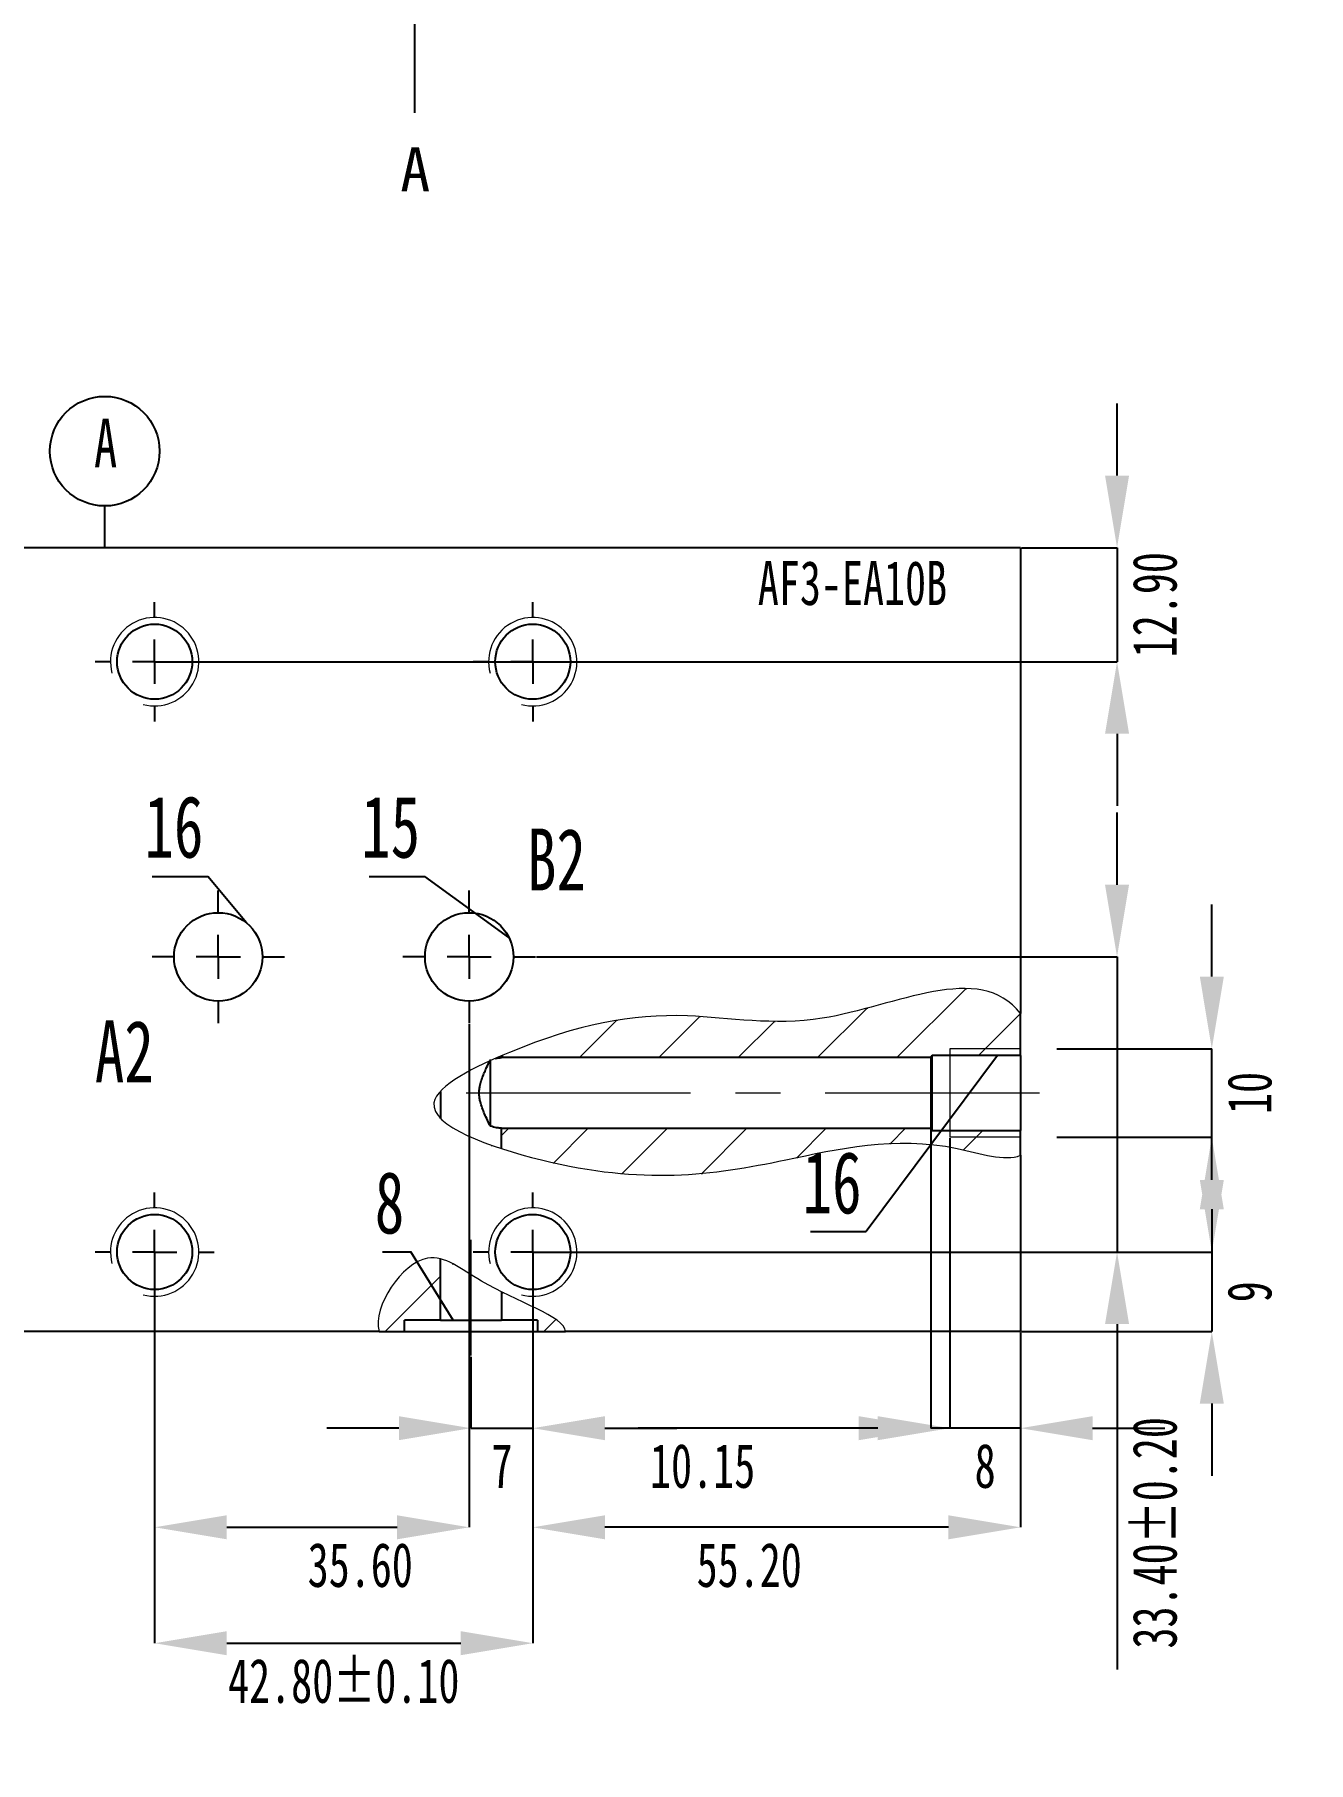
# Model space of a CAD drawing. Header units: millimetres. Extents: x 786 to 1206, y 249 to 546.
# Drawn here: x 823.2 to 895.3, y 330.6 to 428.3 of the extents above; entities that cross this region are included whole.
import ezdxf

# ---------------------------------------------------------------- set-up
doc = ezdxf.new("R2010")
doc.units = ezdxf.units.MM
doc.linetypes.add('CENTERX2', pattern=[20.32, 12.7, -2.54, 2.54, -2.54])
doc.layers.add('10', color=7, linetype='Continuous')
doc.styles.add('SLDTEXTSTYLE0', font='TXT', dxfattribs={"width": 0.7})
doc.dimstyles.new('ISO-25', dxfattribs={"dimtxt": 2.5, "dimasz": 2.5, "dimexe": 1.25, "dimexo": 0.625, "dimtad": 1, "dimtxsty": 'Standard', "dimcen": 2.5, "dimadec": 0, "dimazin": 0, "dimtfac": 1, "dimtmove": 0, "dimatfit": 3, "dimfxl": 1, "dimarcsym": 0})
doc.dimstyles.new('SLDDIMSTYLE1', dxfattribs={"dimtxt": 0.18, "dimasz": 4.08, "dimexe": 0, "dimexo": 0.0625, "dimgap": 0, "dimtad": 0, "dimtih": 1, "dimtoh": 1, "dimdec": 0, "dimrnd": 1e-09, "dimzin": 0, "dimdsep": 46, "dimtxsty": 'Standard', "dimblk1": 'NONE', "dimblk2": 'NONE', "dimsah": 1, "dimcen": 0.09, "dimadec": 0, "dimazin": 0, "dimtfac": 4.08, "dimtdec": 0, "dimtofl": 0, "dimtmove": 0, "dimatfit": 3, "dimldrblk": 'NONE', "dimfxl": 1, "dimfrac": 2, "dimtolj": 1, "dimtzin": 0, "dimarcsym": 0})
doc.dimstyles.new('SLDDIMSTYLE10', dxfattribs={"dimtxt": 3.5, "dimasz": 4.08, "dimexe": 0, "dimexo": 0.0625, "dimgap": 0.875, "dimtad": 2, "dimlfac": 2, "dimrnd": 1e-09, "dimzin": 4, "dimdsep": 46, "dimtxsty": 'SLDTEXTSTYLE0', "dimsah": 1, "dimcen": 0.09, "dimadec": 0, "dimazin": 1, "dimtfac": 1, "dimtofl": 0, "dimtmove": 0, "dimatfit": 3, "dimfxl": 1, "dimfrac": 2, "dimtolj": 1, "dimtzin": 12, "dimarcsym": 0})
doc.dimstyles.new('SLDDIMSTYLE2', dxfattribs={"dimtxt": 3.5, "dimasz": 4.08, "dimexe": 0, "dimexo": 0.0625, "dimgap": 0.875, "dimtad": 2, "dimlfac": 2, "dimrnd": 1e-09, "dimzin": 12, "dimdsep": 46, "dimtxsty": 'SLDTEXTSTYLE0', "dimsah": 1, "dimcen": 0.09, "dimadec": 0, "dimazin": 3, "dimtfac": 1, "dimtmove": 0, "dimatfit": 0, "dimfxl": 1, "dimfrac": 2, "dimtolj": 1, "dimtzin": 12, "dimarcsym": 0})
doc.dimstyles.new('SLDDIMSTYLE3', dxfattribs={"dimtxt": 3.5, "dimasz": 4.08, "dimexe": 0, "dimexo": 0.0625, "dimgap": 0.875, "dimtad": 2, "dimlfac": 2, "dimrnd": 1e-09, "dimzin": 4, "dimdsep": 46, "dimtxsty": 'SLDTEXTSTYLE0', "dimsah": 1, "dimcen": 0.09, "dimadec": 0, "dimazin": 1, "dimtol": 1, "dimtp": 0.1, "dimtm": 0.1, "dimtfac": 1, "dimtmove": 0, "dimatfit": 0, "dimfxl": 1, "dimfrac": 2, "dimtolj": 1, "dimtzin": 0, "dimarcsym": 0})
doc.dimstyles.new('SLDDIMSTYLE4', dxfattribs={"dimtxt": 3.5, "dimasz": 4.08, "dimexe": 0, "dimexo": 0.0625, "dimgap": 0.875, "dimtad": 2, "dimlfac": 2, "dimrnd": 1e-09, "dimzin": 4, "dimdsep": 46, "dimtxsty": 'SLDTEXTSTYLE0', "dimsah": 1, "dimcen": 0.09, "dimadec": 0, "dimazin": 1, "dimtol": 1, "dimtp": 0.2, "dimtm": 0.2, "dimtfac": 1, "dimtmove": 0, "dimatfit": 0, "dimfxl": 1, "dimfrac": 2, "dimtolj": 1, "dimtzin": 0, "dimarcsym": 0})
doc.dimstyles.new('SLDDIMSTYLE9', dxfattribs={"dimtxt": 3.5, "dimasz": 4.08, "dimexe": 0, "dimexo": 0.0625, "dimgap": 0.875, "dimtad": 2, "dimlfac": 2, "dimrnd": 1e-09, "dimzin": 4, "dimdsep": 46, "dimtxsty": 'SLDTEXTSTYLE0', "dimsah": 1, "dimcen": 0.09, "dimadec": 0, "dimazin": 1, "dimtfac": 1, "dimtmove": 0, "dimatfit": 0, "dimfxl": 1, "dimfrac": 2, "dimtolj": 1, "dimtzin": 12, "dimarcsym": 0})
pattern_1 = [(45, (725.6986, 255.5846), (-2.245064, 2.245064), [])]

# ---------------------------------------------------------------- blocks, each defined once
blk = doc.blocks.new('*D150')
at = {"layer": '10', "color": 0, "lineweight": -2, "transparency": 16777216}
for p, q in [((829.994, 359.394), (829.994, 337.324)), ((851.394, 359.394), (851.394, 337.324)), ((834.074, 337.324), (847.314, 337.324))]:
    blk.add_line(p, q, dxfattribs=at)
at = {"layer": '10', "color": 0, "transparency": 16777216}
for points in [[(834.074, 338.004), (834.074, 336.644), (829.994, 337.324)], [(847.314, 338.004), (847.314, 336.644), (851.394, 337.324)]]:
    blk.add_solid(points, dxfattribs=at)
at = {"layer": 'Defpoints', "color": 0, "transparency": 16777216}
for p in [(829.994, 359.457), (851.394, 359.457), (851.394, 337.324)]:
    blk.add_point(p, dxfattribs=at)
at = {"layer": '10', "color": 0, "transparency": 16777216, "insert": (840.694, 336.449), "char_height": 3.5, "attachment_point": 2, "style": 'SLDTEXTSTYLE0'}
blk.add_mtext('\\A1;{\\H0.71429x;42.80±0.10}', dxfattribs=at)
blk = doc.blocks.new('*D151')
at = {"layer": '10', "color": 0, "lineweight": -2, "transparency": 16777216}
for p, q in [((847.794, 372.344), (847.794, 343.882)), ((829.994, 356.019), (829.994, 343.882)), ((834.074, 343.882), (843.714, 343.882))]:
    blk.add_line(p, q, dxfattribs=at)
at = {"layer": '10', "color": 0, "transparency": 16777216}
for points in [[(834.074, 344.562), (834.074, 343.202), (829.994, 343.882)], [(843.714, 344.562), (843.714, 343.202), (847.794, 343.882)]]:
    blk.add_solid(points, dxfattribs=at)
at = {"layer": 'Defpoints', "color": 0, "transparency": 16777216}
for p in [(847.794, 372.407), (829.994, 356.082), (847.794, 343.882)]:
    blk.add_point(p, dxfattribs=at)
at = {"layer": '10', "color": 0, "transparency": 16777216, "insert": (841.629, 343.007), "char_height": 3.5, "attachment_point": 2, "style": 'SLDTEXTSTYLE0'}
blk.add_mtext('\\A1;{\\H0.71429x;35.60}', dxfattribs=at)
blk = doc.blocks.new('*D152')
at = {"layer": '10', "color": 0, "lineweight": -2, "transparency": 16777216}
for p, q in [((851.394, 359.394), (851.394, 343.882)), ((878.994, 354.894), (878.994, 343.882)), ((874.914, 343.882), (855.474, 343.882))]:
    blk.add_line(p, q, dxfattribs=at)
at = {"layer": '10', "color": 0, "transparency": 16777216}
for points in [[(855.474, 344.562), (855.474, 343.202), (851.394, 343.882)], [(874.914, 344.562), (874.914, 343.202), (878.994, 343.882)]]:
    blk.add_solid(points, dxfattribs=at)
at = {"layer": 'Defpoints', "color": 0, "transparency": 16777216}
for p in [(851.394, 359.457), (878.994, 354.957), (851.394, 343.882)]:
    blk.add_point(p, dxfattribs=at)
at = {"layer": '10', "color": 0, "transparency": 16777216, "insert": (863.642, 343.007), "char_height": 3.5, "attachment_point": 2, "style": 'SLDTEXTSTYLE0'}
blk.add_mtext('\\A1;{\\H0.71429x;55.20}', dxfattribs=at)
blk = doc.blocks.new('*D153')
at = {"layer": '10', "color": 0, "lineweight": -2, "transparency": 16777216}
for p, q in [((884.457, 380.237), (884.457, 384.317)), ((851.606, 376.157), (884.457, 376.157)), ((884.457, 376.157), (884.457, 359.457)), ((851.456, 359.457), (884.457, 359.457)), ((884.457, 355.377), (884.457, 335.838))]:
    blk.add_line(p, q, dxfattribs=at)
at = {"layer": '10', "color": 0, "transparency": 16777216}
for points in [[(883.777, 380.237), (885.137, 380.237), (884.457, 376.157)], [(883.777, 355.377), (885.137, 355.377), (884.457, 359.457)]]:
    blk.add_solid(points, dxfattribs=at)
at = {"layer": 'Defpoints', "color": 0, "transparency": 16777216}
for p in [(851.544, 376.157), (851.394, 359.457), (884.457, 359.457)]:
    blk.add_point(p, dxfattribs=at)
at = {"layer": '10', "color": 0, "transparency": 16777216, "insert": (885.332, 343.568), "char_height": 3.5, "attachment_point": 2, "rotation": 90, "style": 'SLDTEXTSTYLE0'}
blk.add_mtext('\\A1;{\\H0.71429x;33.40±0.20}', dxfattribs=at)
blk = doc.blocks.new('*D154')
at = {"layer": '10', "color": 0, "lineweight": -2, "transparency": 16777216}
for p, q in [((889.821, 363.537), (889.821, 367.617)), ((854.831, 359.457), (889.821, 359.457)), ((889.821, 359.457), (889.821, 354.957)), ((879.056, 354.957), (889.821, 354.957)), ((889.821, 350.877), (889.821, 346.797))]:
    blk.add_line(p, q, dxfattribs=at)
at = {"layer": '10', "color": 0, "transparency": 16777216}
for points in [[(889.141, 363.537), (890.501, 363.537), (889.821, 359.457)], [(889.141, 350.877), (890.501, 350.877), (889.821, 354.957)]]:
    blk.add_solid(points, dxfattribs=at)
at = {"layer": 'Defpoints', "color": 0, "transparency": 16777216}
for p in [(854.769, 359.457), (878.994, 354.957), (889.821, 354.957)]:
    blk.add_point(p, dxfattribs=at)
at = {"layer": '10', "color": 0, "transparency": 16777216, "insert": (890.696, 357.207), "char_height": 3.5, "attachment_point": 2, "rotation": 90, "style": 'SLDTEXTSTYLE0'}
blk.add_mtext('\\A1;{\\H0.71429x;9}', dxfattribs=at)
blk = doc.blocks.new('*D156')
at = {"layer": '10', "color": 0, "lineweight": -2, "transparency": 16777216}
for p, q in [((884.457, 403.387), (884.457, 407.467)), ((879.056, 399.307), (884.457, 399.307)), ((884.457, 399.307), (884.457, 392.857)), ((830.056, 392.857), (884.457, 392.857)), ((884.457, 388.777), (884.457, 384.697))]:
    blk.add_line(p, q, dxfattribs=at)
at = {"layer": '10', "color": 0, "transparency": 16777216}
for points in [[(883.777, 403.387), (885.137, 403.387), (884.457, 399.307)], [(883.777, 388.777), (885.137, 388.777), (884.457, 392.857)]]:
    blk.add_solid(points, dxfattribs=at)
at = {"layer": 'Defpoints', "color": 0, "transparency": 16777216}
for p in [(878.994, 399.307), (829.994, 392.857), (884.457, 392.857)]:
    blk.add_point(p, dxfattribs=at)
at = {"layer": '10', "color": 0, "transparency": 16777216, "insert": (885.332, 396.082), "char_height": 3.5, "attachment_point": 2, "rotation": 90, "style": 'SLDTEXTSTYLE0'}
blk.add_mtext('\\A1;{\\H0.71429x;12.90}', dxfattribs=at)
blk = doc.blocks.new('*D157')
at = {"layer": '10', "color": 0, "lineweight": -2, "transparency": 16777216}
for p, q in [((889.821, 375.037), (889.821, 379.117)), ((881.056, 370.957), (889.821, 370.957)), ((889.821, 365.957), (889.821, 370.957)), ((881.056, 365.957), (889.821, 365.957)), ((889.821, 361.877), (889.821, 357.797))]:
    blk.add_line(p, q, dxfattribs=at)
at = {"layer": '10', "color": 0, "transparency": 16777216}
for points in [[(889.141, 375.037), (890.501, 375.037), (889.821, 370.957)], [(889.141, 361.877), (890.501, 361.877), (889.821, 365.957)]]:
    blk.add_solid(points, dxfattribs=at)
at = {"layer": 'Defpoints', "color": 0, "transparency": 16777216}
for p in [(880.994, 370.957), (889.821, 370.957), (880.994, 365.957)]:
    blk.add_point(p, dxfattribs=at)
at = {"layer": '10', "color": 0, "transparency": 16777216, "insert": (890.696, 368.457), "char_height": 3.5, "attachment_point": 2, "rotation": 90, "style": 'SLDTEXTSTYLE0'}
blk.add_mtext('\\A1;{\\H0.71429x;10}', dxfattribs=at)
blk = doc.blocks.new('*D158')
at = {"layer": '10', "color": 0, "lineweight": -2, "transparency": 16777216}
for p, q in [((874.994, 365.894), (874.994, 349.489)), ((878.994, 354.894), (878.994, 349.489)), ((870.914, 349.489), (866.834, 349.489)), ((878.994, 349.489), (874.994, 349.489)), ((883.074, 349.489), (887.154, 349.489))]:
    blk.add_line(p, q, dxfattribs=at)
at = {"layer": '10', "color": 0, "transparency": 16777216}
for points in [[(870.914, 350.169), (870.914, 348.809), (874.994, 349.489)], [(883.074, 350.169), (883.074, 348.809), (878.994, 349.489)]]:
    blk.add_solid(points, dxfattribs=at)
at = {"layer": 'Defpoints', "color": 0, "transparency": 16777216}
for p in [(874.994, 365.957), (878.994, 354.957), (874.994, 349.489)]:
    blk.add_point(p, dxfattribs=at)
at = {"layer": '10', "color": 0, "transparency": 16777216, "insert": (876.994, 348.614), "char_height": 3.5, "attachment_point": 2, "style": 'SLDTEXTSTYLE0'}
blk.add_mtext('\\A1;{\\H0.71429x;8}', dxfattribs=at)
blk = doc.blocks.new('*D159')
at = {"layer": '10', "color": 0, "lineweight": -2, "transparency": 16777216}
for p, q in [((873.919, 366.394), (873.919, 349.489)), ((878.994, 354.894), (878.994, 349.489)), ((869.839, 349.489), (857.358, 349.489)), ((878.994, 349.489), (873.919, 349.489)), ((883.074, 349.489), (887.154, 349.489))]:
    blk.add_line(p, q, dxfattribs=at)
at = {"layer": '10', "color": 0, "transparency": 16777216}
for points in [[(869.839, 350.169), (869.839, 348.809), (873.919, 349.489)], [(883.074, 350.169), (883.074, 348.809), (878.994, 349.489)]]:
    blk.add_solid(points, dxfattribs=at)
at = {"layer": 'Defpoints', "color": 0, "transparency": 16777216}
for p in [(873.919, 366.457), (878.994, 354.957), (878.994, 349.489)]:
    blk.add_point(p, dxfattribs=at)
at = {"layer": '10', "color": 0, "transparency": 16777216, "insert": (861.004, 348.614), "char_height": 3.5, "attachment_point": 2, "style": 'SLDTEXTSTYLE0'}
blk.add_mtext('\\A1;{\\H0.71429x;10.15}', dxfattribs=at)
blk = doc.blocks.new('*D160')
at = {"layer": '10', "color": 0, "lineweight": -2, "transparency": 16777216}
for p, q in [((851.394, 359.394), (851.394, 349.489)), ((847.894, 353.534), (847.894, 349.489)), ((843.814, 349.489), (839.734, 349.489)), ((847.894, 349.489), (851.394, 349.489)), ((855.474, 349.489), (859.554, 349.489))]:
    blk.add_line(p, q, dxfattribs=at)
at = {"layer": '10', "color": 0, "transparency": 16777216}
for points in [[(843.814, 350.169), (843.814, 348.809), (847.894, 349.489)], [(855.474, 350.169), (855.474, 348.809), (851.394, 349.489)]]:
    blk.add_solid(points, dxfattribs=at)
at = {"layer": 'Defpoints', "color": 0, "transparency": 16777216}
for p in [(851.394, 359.457), (847.894, 353.597), (851.394, 349.489)]:
    blk.add_point(p, dxfattribs=at)
at = {"layer": '10', "color": 0, "transparency": 16777216, "insert": (849.644, 348.614), "char_height": 3.5, "attachment_point": 2, "style": 'SLDTEXTSTYLE0'}
blk.add_mtext('\\A1;{\\H0.71429x;7}', dxfattribs=at)
blk = doc.blocks.new('SW_NOTE_11')
at = {"layer": '10', "color": 0}
blk.add_line((-3.155, 0), (0, 0), dxfattribs=at)
at = {"layer": '10', "color": 0, "insert": (-3.605, 4.56), "char_height": 3.5, "attachment_point": 1, "style": 'SLDTEXTSTYLE0'}
blk.add_mtext('15', dxfattribs=at)
blk = doc.blocks.new('_NONE')
blk = doc.blocks.new('SW_NOTE_12')
at = {"layer": '10', "color": 0}
blk.add_line((-3.15, 0), (0, 0), dxfattribs=at)
at = {"layer": '10', "color": 0, "insert": (-3.584, 4.56), "char_height": 3.5, "attachment_point": 1, "style": 'SLDTEXTSTYLE0'}
blk.add_mtext('16', dxfattribs=at)
blk = doc.blocks.new('SW_NOTE_13')
at = {"layer": '10', "color": 0}
blk.add_line((-3.15, 0), (0, 0), dxfattribs=at)
at = {"layer": '10', "color": 0, "insert": (-3.596, 4.515), "char_height": 3.5, "attachment_point": 1, "style": 'SLDTEXTSTYLE0'}
blk.add_mtext('16', dxfattribs=at)
blk = doc.blocks.new('SW_NOTE_14')
at = {"layer": '10', "color": 0}
blk.add_line((-1.614, 0), (0, 0), dxfattribs=at)
at = {"layer": '10', "color": 0, "insert": (-2.04, 4.543), "char_height": 3.5, "attachment_point": 1, "style": 'SLDTEXTSTYLE0'}
blk.add_mtext('8', dxfattribs=at)
blk = doc.blocks.new('SW_CENTERMARKSYMBOL_15')
at = {"layer": '10', "color": 0}
for p, q in [((0, 2.5), (0, 3.75)), ((0, 0), (0, 1.25)), ((-2.5, 0), (-3.75, 0)), ((0, 0), (-1.25, 0)), ((0, 0), (0, -1.25)), ((0, 0), (1.25, 0)), ((2.5, 0), (3.75, 0)), ((0, -2.5), (0, -3.75))]:
    blk.add_line(p, q, dxfattribs=at)
blk = doc.blocks.new('SW_CENTERMARKSYMBOL_16')
at = {"layer": '10', "color": 0}
for p, q in [((0, 2.5), (0, 3.375)), ((0, 0), (0, 1.25)), ((-2.5, 0), (-3.375, 0)), ((0, 0), (-1.25, 0)), ((0, 0), (0, -1.25)), ((0, 0), (1.25, 0)), ((2.5, 0), (3.375, 0)), ((0, -2.5), (0, -3.375))]:
    blk.add_line(p, q, dxfattribs=at)
blk = doc.blocks.new('SW_CENTERMARKSYMBOL_17')
at = {"layer": '10', "color": 0}
for p, q in [((0, 2.5), (0, 3.375)), ((0, 0), (0, 1.25)), ((-2.5, 0), (-3.375, 0)), ((0, 0), (-1.25, 0)), ((0, 0), (0, -1.25)), ((0, 0), (1.25, 0)), ((2.5, 0), (3.375, 0)), ((0, -2.5), (0, -3.375))]:
    blk.add_line(p, q, dxfattribs=at)
blk = doc.blocks.new('SW_CENTERMARKSYMBOL_18')
at = {"layer": '10', "color": 0}
for p, q in [((0, 2.5), (0, 3.375)), ((0, 0), (0, 1.25)), ((-2.5, 0), (-3.375, 0)), ((0, 0), (-1.25, 0)), ((0, 0), (0, -1.25)), ((0, 0), (1.25, 0)), ((2.5, 0), (3.375, 0)), ((0, -2.5), (0, -3.375))]:
    blk.add_line(p, q, dxfattribs=at)
blk = doc.blocks.new('SW_CENTERMARKSYMBOL_19')
at = {"layer": '10', "color": 0}
for p, q in [((0, 2.5), (0, 3.375)), ((0, 0), (0, 1.25)), ((-2.5, 0), (-3.375, 0)), ((0, 0), (-1.25, 0)), ((0, 0), (0, -1.25)), ((0, 0), (1.25, 0)), ((2.5, 0), (3.375, 0)), ((0, -2.5), (0, -3.375))]:
    blk.add_line(p, q, dxfattribs=at)
blk = doc.blocks.new('SW_CENTERMARKSYMBOL_20')
at = {"layer": '10', "color": 0}
for p, q in [((0, 2.5), (0, 3.75)), ((0, 0), (0, 1.25)), ((-2.5, 0), (-3.75, 0)), ((0, 0), (-1.25, 0)), ((0, 0), (0, -1.25)), ((0, 0), (1.25, 0)), ((2.5, 0), (3.75, 0)), ((0, -2.5), (0, -3.75))]:
    blk.add_line(p, q, dxfattribs=at)
blk = doc.blocks.new('SW_DATUMTAG_0')
at = {"layer": '10', "color": 0}
blk.add_line((0.77, -4.77), (0.77, -1.77), dxfattribs=at)
blk.add_circle((0.77, 2.17), 3.94, dxfattribs=at)
at = {"layer": '10', "color": 0, "insert": (0, 4.51), "char_height": 3.5, "attachment_point": 1, "style": 'SLDTEXTSTYLE0'}
blk.add_mtext('A', dxfattribs=at)

msp = doc.modelspace()

# ---------------------------------------------------------------- hatches: boundary and pattern name
at = {"linetype": 'Continuous', "lineweight": 18}
h = msp.add_hatch(dxfattribs=at)
h.set_pattern_fill('ANSI31', style=0)
h.set_pattern_definition(pattern_1)
edge = h.paths.add_edge_path(flags=0)
edge.add_spline(control_points=[(878.9936, 364.9304), (878.0966, 364.5591), (873.0302, 366.3453), (864.1516, 364.1858), (857.2121, 363.1764), (850.363, 365.0668), (849.6257, 365.3062)], knot_values=[0.1050068, 0.1050068, 0.1050068, 0.1050068, 0.1523283, 0.2796347, 0.4608561, 0.4839255, 0.4839255, 0.4839255, 0.4839255], weights=[1, 1, 1, 1, 1, 1, 1], degree=3, periodic=0)
edge.add_spline(control_points=[(849.6257, 365.3062), (849.6825, 365.2877), (849.7314, 365.2721), (849.7709, 365.2595), (849.8444, 365.2361), (849.8863, 365.2231), (849.8927, 365.2211), (849.8993, 365.219), (849.8687, 365.2285), (849.8042, 365.2489), (849.7366, 365.2704), (849.6296, 365.3045), (849.4947, 365.3491), (849.3506, 365.3968), (849.1701, 365.458), (848.9726, 365.5289), (848.7603, 365.605), (848.5215, 365.6948), (848.2815, 365.7924), (848.0261, 365.8963), (847.761, 366.0125), (847.5129, 366.1338), (847.2574, 366.2586), (847.012, 366.3928), (846.7987, 366.5283), (846.6035, 366.6524), (846.4301, 366.7809), (846.2908, 366.9054), (846.1568, 367.0253), (846.0507, 367.1466), (845.9819, 367.2451), (845.9421, 367.3021), (845.9139, 367.3524), (845.9013, 367.3762), (845.8919, 367.3938), (845.8912, 367.3953), (845.8993, 367.3798), (845.9092, 367.3611), (845.9319, 367.3196), (845.9643, 367.271), (846.0106, 367.2015), (846.0777, 367.1162), (846.1616, 367.0294)], knot_values=[0, 0, 0, 0, 0.0006915, 0.0006915, 0.0006915, 0.0019904, 0.0019904, 0.0019904, 0.0033202, 0.0033202, 0.0033202, 0.0047145, 0.0047145, 0.0047145, 0.006204, 0.006204, 0.006204, 0.0078066, 0.0078066, 0.0078066, 0.0095132, 0.0095132, 0.0095132, 0.0112693, 0.0112693, 0.0112693, 0.0128722, 0.0128722, 0.0128722, 0.0144139, 0.0144139, 0.0144139, 0.0153008, 0.0153008, 0.0153008, 0.0159574, 0.0159574, 0.0159574, 0.0167542, 0.0167542, 0.0167542, 0.017893, 0.017893, 0.017893, 0.017893], weights=[1, 1, 1, 1, 1, 1, 1, 1, 1, 1, 1, 1, 1, 1, 1, 1, 1, 1, 1, 1, 1, 1, 1, 1, 1, 1, 1, 1, 1, 1, 1, 1, 1, 1, 1, 1, 1, 1, 1, 1, 1, 1, 1], degree=3, periodic=0)
edge.add_spline(control_points=[(846.1616, 367.0294), (845.8889, 367.3115), (845.6568, 367.8121), (845.9636, 368.3313), (846.1616, 368.5469)], knot_values=[0.5306463, 0.5306463, 0.5306463, 0.5306463, 0.5510186, 0.5654782, 0.5654782, 0.5654782, 0.5654782], weights=[1, 1, 1, 1, 1], degree=3, periodic=0)
edge.add_spline(control_points=[(846.1616, 368.5469), (846.0772, 368.455), (846.0094, 368.3657), (845.9629, 368.294), (845.93, 368.2433), (845.9073, 368.2008), (845.8982, 368.1832), (845.8911, 368.1695), (845.8924, 368.1724), (845.9021, 368.1907), (845.9135, 368.2123), (845.9363, 368.2535), (845.9677, 368.3014), (846.043, 368.4162), (846.1712, 368.569), (846.3351, 368.7197), (846.4961, 368.8677), (846.6968, 369.0225), (846.9198, 369.1732), (847.1305, 369.3155), (847.3663, 369.4581), (847.6088, 369.5936), (847.8332, 369.719), (848.0684, 369.8413), (848.2967, 369.9543), (848.5065, 370.0582), (848.7151, 370.1566), (848.9061, 370.2441), (849.0832, 370.3252), (849.2491, 370.3988), (849.3899, 370.4601), (849.5236, 370.5184), (849.6377, 370.5671), (849.7216, 370.6026), (849.8044, 370.6377), (849.8597, 370.6608), (849.882, 370.6702), (849.9047, 370.6797), (849.8935, 370.675), (849.8498, 370.6567), (849.806, 370.6383), (849.7287, 370.6058), (849.6257, 370.5618)], knot_values=[0, 0, 0, 0, 0.0011527, 0.0011527, 0.0011527, 0.0019672, 0.0019672, 0.0019672, 0.0026061, 0.0026061, 0.0026061, 0.0033604, 0.0033604, 0.0033604, 0.0051904, 0.0051904, 0.0051904, 0.0069831, 0.0069831, 0.0069831, 0.0086742, 0.0086742, 0.0086742, 0.0102367, 0.0102367, 0.0102367, 0.0116721, 0.0116721, 0.0116721, 0.0130028, 0.0130028, 0.0130028, 0.014267, 0.014267, 0.014267, 0.015515, 0.015515, 0.015515, 0.016788, 0.016788, 0.016788, 0.0180589, 0.0180589, 0.0180589, 0.0180589], weights=[1, 1, 1, 1, 1, 1, 1, 1, 1, 1, 1, 1, 1, 1, 1, 1, 1, 1, 1, 1, 1, 1, 1, 1, 1, 1, 1, 1, 1, 1, 1, 1, 1, 1, 1, 1, 1, 1, 1, 1, 1, 1, 1], degree=3, periodic=0)
edge.add_spline(control_points=[(849.6257, 370.5618), (849.7735, 370.625), (853.8518, 372.3341), (859.1816, 373.3691), (868.6142, 371.5445), (876.7001, 375.9615), (878.9936, 372.9447)], knot_values=[0.6131285, 0.6131285, 0.6131285, 0.6131285, 0.6181909, 0.753047, 0.8529872, 1, 1, 1, 1], weights=[1, 1, 1, 1, 1, 1, 1], degree=3, periodic=0)
edge.add_spline(control_points=[(878.9936, 372.9447), (876.7001, 375.9615), (868.6142, 371.5445), (859.1816, 373.3691), (852.4716, 372.0661), (843.0567, 367.4723), (855.808, 362.9721), (864.1516, 364.1858), (873.0302, 366.3453), (878.0966, 364.5591), (878.9936, 364.9304)], knot_values=[0, 0, 0, 0, 0.1470128, 0.246953, 0.3818091, 0.4489814, 0.5391439, 0.7203653, 0.8476717, 0.8949932, 0.8949932, 0.8949932, 0.8949932], weights=[1, 1, 1, 1, 1, 1, 1, 1, 1, 1, 1], degree=3, periodic=0)
edge = h.paths.add_edge_path(flags=0)
edge.add_spline(control_points=[(870.9936, 365.5649), (870.9936, 365.5649), (871.0256, 365.5675), (871.0881, 365.5721), (871.1715, 365.5782), (871.3121, 365.5882), (871.4982, 365.5978), (871.6824, 365.6073), (871.9161, 365.6165), (872.1807, 365.6198), (872.4443, 365.6231), (872.7456, 365.6203), (873.0598, 365.607), (873.3805, 365.5934), (873.7236, 365.5681), (874.0592, 365.5312), (874.4036, 365.4933), (874.75, 365.4419), (875.0689, 365.3835), (875.38, 365.3265), (875.6735, 365.2605), (875.9278, 365.2007), (876.1758, 365.1424), (876.3932, 365.0894), (876.5623, 365.0498), (876.7307, 365.0103), (876.8554, 364.9826), (876.9251, 364.9675), (876.995, 364.9524), (877.0115, 364.949), (876.9733, 364.9571), (876.9343, 364.9655), (876.8371, 364.9863), (876.6909, 365.0199), (876.5399, 365.0546), (876.3324, 365.1044), (876.0879, 365.1628), (875.8482, 365.2199), (875.5664, 365.2866), (875.2636, 365.3464), (874.9679, 365.4049), (874.6441, 365.4585), (874.3171, 365.5005), (873.9904, 365.5424), (873.6518, 365.5737), (873.3293, 365.5931), (873.0034, 365.6128), (872.6849, 365.6208), (872.4012, 365.6211), (872.1165, 365.6213), (871.8586, 365.614), (871.6491, 365.6049), (871.44, 365.5959), (871.2731, 365.5851), (871.1623, 365.5774), (871.0515, 365.5697), (870.9936, 365.5649), (870.9936, 365.5649)], knot_values=[0, 0, 0, 0, 0.0015057, 0.0015057, 0.0015057, 0.0035304, 0.0035304, 0.0035304, 0.0055345, 0.0055345, 0.0055345, 0.007532, 0.007532, 0.007532, 0.0095723, 0.0095723, 0.0095723, 0.0116665, 0.0116665, 0.0116665, 0.0137069, 0.0137069, 0.0137069, 0.0156961, 0.0156961, 0.0156961, 0.0176791, 0.0176791, 0.0176791, 0.0196659, 0.0196659, 0.0196659, 0.021694, 0.021694, 0.021694, 0.0237886, 0.0237886, 0.0237886, 0.0258387, 0.0258387, 0.0258387, 0.0278399, 0.0278399, 0.0278399, 0.0298401, 0.0298401, 0.0298401, 0.0318623, 0.0318623, 0.0318623, 0.0338913, 0.0338913, 0.0338913, 0.0359162, 0.0359162, 0.0359162, 0.0379414, 0.0379414, 0.0379414, 0.0379414], weights=[1, 1, 1, 1, 1, 1, 1, 1, 1, 1, 1, 1, 1, 1, 1, 1, 1, 1, 1, 1, 1, 1, 1, 1, 1, 1, 1, 1, 1, 1, 1, 1, 1, 1, 1, 1, 1, 1, 1, 1, 1, 1, 1, 1, 1, 1, 1, 1, 1, 1, 1, 1, 1, 1, 1, 1, 1, 1], degree=3, periodic=0)
edge = h.paths.add_edge_path(flags=0)
edge.add_spline(control_points=[(860.4936, 363.8684), (860.4936, 363.8684), (860.517, 363.8702), (860.563, 363.8737), (860.6345, 363.8793), (860.7634, 363.8894), (860.9387, 363.9054), (861.1153, 363.9216), (861.3438, 363.9443), (861.6047, 363.9743), (861.8695, 364.0048), (862.1751, 364.0439), (862.4949, 364.0899), (862.8185, 364.1364), (863.1657, 364.1913), (863.5071, 364.2497), (863.847, 364.3079), (864.1905, 364.3709), (864.5098, 364.4321), (864.8231, 364.4921), (865.1217, 364.5518), (865.3814, 364.6048), (865.6362, 364.6567), (865.8604, 364.7034), (866.0355, 364.74), (866.2091, 364.7763), (866.3391, 364.8036), (866.4142, 364.8193), (866.4896, 364.8351), (866.5116, 364.8397), (866.4782, 364.8327), (866.4443, 364.8256), (866.3519, 364.8062), (866.2096, 364.7764), (866.0643, 364.746), (865.8628, 364.7037), (865.6234, 364.6544), (865.3819, 364.6046), (865.0949, 364.5462), (864.787, 364.4858), (864.4818, 364.426), (864.1474, 364.3627), (863.811, 364.3028), (863.4797, 364.2438), (863.1374, 364.1867), (862.8115, 364.1369), (862.4886, 364.0875), (862.1732, 364.0439), (861.8913, 364.0087), (861.61, 363.9736), (861.3545, 363.9458), (861.1465, 363.9252), (860.9384, 363.9046), (860.7721, 363.8905), (860.6617, 363.8815), (860.5512, 363.8726), (860.4936, 363.8684), (860.4936, 363.8684)], knot_values=[0, 0, 0, 0, 0.00129, 0.00129, 0.00129, 0.0033164, 0.0033164, 0.0033164, 0.005357, 0.005357, 0.005357, 0.0074288, 0.0074288, 0.0074288, 0.0095255, 0.0095255, 0.0095255, 0.0116123, 0.0116123, 0.0116123, 0.0136597, 0.0136597, 0.0136597, 0.0156667, 0.0156667, 0.0156667, 0.0176559, 0.0176559, 0.0176559, 0.0196552, 0.0196552, 0.0196552, 0.0216911, 0.0216911, 0.0216911, 0.0237709, 0.0237709, 0.0237709, 0.025869, 0.025869, 0.025869, 0.0279483, 0.0279483, 0.0279483, 0.0299953, 0.0299953, 0.0299953, 0.0320236, 0.0320236, 0.0320236, 0.0340484, 0.0340484, 0.0340484, 0.0360741, 0.0360741, 0.0360741, 0.0380998, 0.0380998, 0.0380998, 0.0380998], weights=[1, 1, 1, 1, 1, 1, 1, 1, 1, 1, 1, 1, 1, 1, 1, 1, 1, 1, 1, 1, 1, 1, 1, 1, 1, 1, 1, 1, 1, 1, 1, 1, 1, 1, 1, 1, 1, 1, 1, 1, 1, 1, 1, 1, 1, 1, 1, 1, 1, 1, 1, 1, 1, 1, 1, 1, 1, 1], degree=3, periodic=0)
edge = h.paths.add_edge_path(flags=0)
edge.add_spline(control_points=[(860.4936, 372.7997), (860.4936, 372.7997), (860.5179, 372.7984), (860.5656, 372.7958), (860.6387, 372.7917), (860.7693, 372.7842), (860.9464, 372.7723), (861.1245, 372.7603), (861.3545, 372.7433), (861.617, 372.7222), (861.8798, 372.701), (862.1825, 372.6751), (862.4999, 372.6487), (862.815, 372.6225), (863.1534, 372.5952), (863.4876, 372.5723), (863.8206, 372.5495), (864.1586, 372.5307), (864.4739, 372.519), (864.7907, 372.5073), (865.0931, 372.5025), (865.356, 372.5033), (865.6193, 372.5041), (865.8502, 372.5104), (866.0295, 372.5176), (866.2085, 372.5248), (866.3412, 372.5329), (866.4166, 372.5377), (866.4921, 372.5425), (866.5123, 372.544), (866.4755, 372.5415), (866.4386, 372.539), (866.3436, 372.5325), (866.1984, 372.5252), (866.0539, 372.518), (865.8557, 372.51), (865.62, 372.5059), (865.3842, 372.5019), (865.1044, 372.5021), (864.8037, 372.5091), (864.5007, 372.5161), (864.168, 372.5304), (863.8339, 372.5502), (863.499, 372.57), (863.1533, 372.5957), (862.8252, 372.622), (862.4987, 372.6483), (862.1807, 372.6756), (861.897, 372.6992), (861.6139, 372.7228), (861.3574, 372.7431), (861.1486, 372.7582), (860.9397, 372.7733), (860.7729, 372.7838), (860.6622, 372.7903), (860.5514, 372.7968), (860.4936, 372.7997), (860.4936, 372.7997)], knot_values=[0, 0, 0, 0, 0.0013147, 0.0013147, 0.0013147, 0.0033447, 0.0033447, 0.0033447, 0.0053849, 0.0053849, 0.0053849, 0.0074267, 0.0074267, 0.0074267, 0.0094529, 0.0094529, 0.0094529, 0.0114722, 0.0114722, 0.0114722, 0.013501, 0.013501, 0.013501, 0.0155326, 0.0155326, 0.0155326, 0.0175595, 0.0175595, 0.0175595, 0.0195897, 0.0195897, 0.0195897, 0.0216206, 0.0216206, 0.0216206, 0.0236419, 0.0236419, 0.0236419, 0.0256642, 0.0256642, 0.0256642, 0.0277029, 0.0277029, 0.0277029, 0.0297454, 0.0297454, 0.0297454, 0.0317775, 0.0317775, 0.0317775, 0.0338049, 0.0338049, 0.0338049, 0.0358329, 0.0358329, 0.0358329, 0.0378609, 0.0378609, 0.0378609, 0.0378609], weights=[1, 1, 1, 1, 1, 1, 1, 1, 1, 1, 1, 1, 1, 1, 1, 1, 1, 1, 1, 1, 1, 1, 1, 1, 1, 1, 1, 1, 1, 1, 1, 1, 1, 1, 1, 1, 1, 1, 1, 1, 1, 1, 1, 1, 1, 1, 1, 1, 1, 1, 1, 1, 1, 1, 1, 1, 1, 1], degree=3, periodic=0)
edge = h.paths.add_edge_path(flags=0)
edge.add_spline(control_points=[(870.9936, 373.4378), (870.9936, 373.4378), (871.0326, 373.4484), (871.1079, 373.4689), (871.2016, 373.4945), (871.3546, 373.5363), (871.5519, 373.5898), (871.754, 373.6446), (872.0084, 373.7133), (872.292, 373.7869), (872.57, 373.8591), (872.8837, 373.9379), (873.2091, 374.0123), (873.5187, 374.0831), (873.8469, 374.1514), (874.1701, 374.2073), (874.4869, 374.262), (874.807, 374.3057), (875.105, 374.3322), (875.4131, 374.3595), (875.706, 374.3687), (875.9576, 374.3626), (876.2112, 374.3564), (876.4301, 374.3349), (876.5965, 374.3113), (876.759, 374.2882), (876.8761, 374.2633), (876.9386, 374.2495), (877.0023, 374.2353), (877.0105, 374.2332), (876.9624, 374.2441), (876.9143, 374.2551), (876.8091, 374.2787), (876.6554, 374.3025), (876.507, 374.3255), (876.3095, 374.3483), (876.0776, 374.3585), (875.8423, 374.3688), (875.565, 374.3659), (875.2695, 374.3452), (874.958, 374.3234), (874.6171, 374.2813), (874.2783, 374.2255), (873.9324, 374.1685), (873.5782, 374.0961), (873.2451, 374.0205), (872.9198, 373.9466), (872.6054, 373.868), (872.3258, 373.7957), (872.056, 373.7259), (871.8116, 373.6601), (871.6123, 373.6062), (871.4162, 373.5531), (871.2587, 373.5101), (871.1537, 373.4814), (871.0487, 373.4528), (870.9936, 373.4378), (870.9936, 373.4378)], knot_values=[0, 0, 0, 0, 0.0016573, 0.0016573, 0.0016573, 0.0037309, 0.0037309, 0.0037309, 0.0058549, 0.0058549, 0.0058549, 0.0079347, 0.0079347, 0.0079347, 0.0099124, 0.0099124, 0.0099124, 0.0118512, 0.0118512, 0.0118512, 0.0138582, 0.0138582, 0.0138582, 0.0158806, 0.0158806, 0.0158806, 0.017854, 0.017854, 0.017854, 0.0198721, 0.0198721, 0.0198721, 0.0218847, 0.0218847, 0.0218847, 0.0238267, 0.0238267, 0.0238267, 0.0257988, 0.0257988, 0.0257988, 0.0278802, 0.0278802, 0.0278802, 0.0300045, 0.0300045, 0.0300045, 0.0320772, 0.0320772, 0.0320772, 0.0340772, 0.0340772, 0.0340772, 0.0360462, 0.0360462, 0.0360462, 0.0380172, 0.0380172, 0.0380172, 0.0380172], weights=[1, 1, 1, 1, 1, 1, 1, 1, 1, 1, 1, 1, 1, 1, 1, 1, 1, 1, 1, 1, 1, 1, 1, 1, 1, 1, 1, 1, 1, 1, 1, 1, 1, 1, 1, 1, 1, 1, 1, 1, 1, 1, 1, 1, 1, 1, 1, 1, 1, 1, 1, 1, 1, 1, 1, 1, 1, 1], degree=3, periodic=0)
h = msp.add_hatch(dxfattribs=at)
h.set_pattern_fill('ANSI31', style=0)
h.set_pattern_definition(pattern_1)
edge = h.paths.add_edge_path(flags=0)
edge.add_line((878.9936, 370.5819), (878.9936, 372.9447))
edge.add_spline(control_points=[(878.9936, 372.9447), (876.7001, 375.9615), (868.6142, 371.5445), (859.1816, 373.3691), (853.8518, 372.3341), (849.7735, 370.625), (849.6257, 370.5618)], knot_values=[0, 0, 0, 0, 0.1470128, 0.246953, 0.3818091, 0.3868715, 0.3868715, 0.3868715, 0.3868715], weights=[1, 1, 1, 1, 1, 1, 1], degree=3, periodic=0)
edge.add_line((849.6257, 370.5618), (849.6257, 370.4569))
edge.add_line((849.6257, 370.4569), (873.9185, 370.4569))
edge.add_line((873.9185, 370.4569), (873.9936, 370.5819))
edge.add_line((873.9936, 370.5819), (878.9936, 370.5819))
h = msp.add_hatch(dxfattribs=at)
h.set_pattern_fill('ANSI31', style=0)
h.set_pattern_definition(pattern_1)
edge = h.paths.add_edge_path(flags=0)
edge.add_spline(control_points=[(846.1616, 368.5469), (845.9636, 368.3313), (845.6568, 367.8121), (845.8889, 367.3115), (846.1616, 367.0294)], knot_values=[0.4345218, 0.4345218, 0.4345218, 0.4345218, 0.4489814, 0.4693537, 0.4693537, 0.4693537, 0.4693537], weights=[1, 1, 1, 1, 1], degree=3, periodic=0)
edge.add_line((846.1616, 367.0294), (846.1616, 368.5469))
h = msp.add_hatch(dxfattribs=at)
h.set_pattern_fill('ANSI31', style=0)
h.set_pattern_definition(pattern_1)
edge = h.paths.add_edge_path(flags=0)
edge.add_line((878.9936, 364.9304), (878.9936, 366.3319))
edge.add_line((878.9936, 366.3319), (873.9936, 366.3319))
edge.add_line((873.9936, 366.3319), (873.9185, 366.4569))
edge.add_line((873.9185, 366.4569), (849.6257, 366.4569))
edge.add_line((849.6257, 366.4569), (849.6257, 365.3062))
edge.add_spline(control_points=[(849.6257, 365.3062), (850.363, 365.0668), (857.2121, 363.1764), (864.1516, 364.1858), (873.0302, 366.3453), (878.0966, 364.5591), (878.9936, 364.9304)], knot_values=[0.5160745, 0.5160745, 0.5160745, 0.5160745, 0.5391439, 0.7203653, 0.8476717, 0.8949932, 0.8949932, 0.8949932, 0.8949932], weights=[1, 1, 1, 1, 1, 1, 1], degree=3, periodic=0)
h = msp.add_hatch(dxfattribs=at)
h.set_pattern_fill('ANSI31', style=0)
h.set_pattern_definition(pattern_1)
edge = h.paths.add_edge_path(flags=0)
edge.add_spline(control_points=[(853.2416, 354.9569), (853.213, 355.7902), (848.8117, 357.1775), (845.0734, 360.4695), (842.3292, 356.396), (842.6963, 354.9569)], knot_values=[0.4326, 0.4326, 0.4326, 0.4326, 0.6597726, 0.7958856, 1, 1, 1, 1], weights=[1, 1, 1, 1, 1, 1], degree=3, periodic=0)
edge.add_spline(control_points=[(842.6963, 354.9569), (842.3292, 356.396), (844.2489, 359.2456), (845.9226, 359.1358), (846.1616, 359.0766)], knot_values=[0, 0, 0, 0, 0.2041144, 0.238006, 0.238006, 0.238006, 0.238006], weights=[1, 1, 1, 1, 1], degree=3, periodic=0)
edge.add_spline(control_points=[(846.1616, 359.0766), (846.0444, 359.1056), (845.9613, 359.1161), (845.9218, 359.1208), (845.8855, 359.125), (845.8845, 359.1251), (845.9188, 359.1211), (845.9509, 359.1174), (846.0147, 359.1095), (846.105, 359.0898), (846.1994, 359.0692), (846.3257, 359.0338), (846.4693, 358.978), (846.6125, 358.9224), (846.776, 358.8451), (846.9439, 358.7541), (847.1868, 358.6224), (847.4468, 358.459), (847.704, 358.2957), (847.9281, 358.1534), (848.1572, 358.0073), (848.3807, 357.8737), (848.5817, 357.7535), (848.7826, 357.6415), (848.9669, 357.5429), (849.1351, 357.4529), (849.293, 357.3719), (849.4266, 357.3046), (849.5521, 357.2414), (849.6591, 357.1888), (849.7373, 357.1506), (849.8143, 357.1129), (849.8652, 357.0883), (849.8845, 357.079), (849.9043, 357.0695), (849.8912, 357.0757), (849.8469, 357.0972), (849.8027, 357.1187), (849.7262, 357.1558), (849.6257, 357.2054)], knot_values=[0, 0, 0, 0, 0.0014173, 0.0014173, 0.0014173, 0.0027153, 0.0027153, 0.0027153, 0.0039267, 0.0039267, 0.0039267, 0.0051963, 0.0051963, 0.0051963, 0.0064607, 0.0064607, 0.0064607, 0.0082998, 0.0082998, 0.0082998, 0.0098944, 0.0098944, 0.0098944, 0.0113284, 0.0113284, 0.0113284, 0.0126368, 0.0126368, 0.0126368, 0.0138654, 0.0138654, 0.0138654, 0.015076, 0.015076, 0.015076, 0.0163186, 0.0163186, 0.0163186, 0.0175585, 0.0175585, 0.0175585, 0.0175585], weights=[1, 1, 1, 1, 1, 1, 1, 1, 1, 1, 1, 1, 1, 1, 1, 1, 1, 1, 1, 1, 1, 1, 1, 1, 1, 1, 1, 1, 1, 1, 1, 1, 1, 1, 1, 1, 1, 1, 1, 1], degree=3, periodic=0)
edge.add_spline(control_points=[(849.6257, 357.2054), (851.3731, 356.3428), (853.2182, 355.6384), (853.2416, 354.9569)], knot_values=[0.3816127, 0.3816127, 0.3816127, 0.3816127, 0.5674, 0.5674, 0.5674, 0.5674], weights=[1, 1, 1, 1], degree=3, periodic=0)
h = msp.add_hatch(dxfattribs=at)
h.set_pattern_fill('ANSI31', style=0)
h.set_pattern_definition(pattern_1)
edge = h.paths.add_edge_path(flags=0)
edge.add_line((842.6963, 354.9569), (844.124, 354.9569))
edge.add_line((844.124, 354.9569), (844.124, 355.5969))
edge.add_line((844.124, 355.5969), (846.1616, 355.5969))
edge.add_line((846.1616, 355.5969), (846.1616, 359.0766))
edge.add_spline(control_points=[(846.1616, 359.0766), (845.9226, 359.1358), (844.2489, 359.2456), (842.3292, 356.396), (842.6963, 354.9569)], knot_values=[0.761994, 0.761994, 0.761994, 0.761994, 0.7958856, 1, 1, 1, 1], weights=[1, 1, 1, 1, 1], degree=3, periodic=0)
h = msp.add_hatch(dxfattribs=at)
h.set_pattern_fill('ANSI31', style=0)
h.set_pattern_definition(pattern_1)
edge = h.paths.add_edge_path(flags=0)
edge.add_line((851.6632, 354.9569), (853.2416, 354.9569))
edge.add_spline(control_points=[(853.2416, 354.9569), (853.2182, 355.6384), (851.3731, 356.3428), (849.6257, 357.2054)], knot_values=[0.4326, 0.4326, 0.4326, 0.4326, 0.6183873, 0.6183873, 0.6183873, 0.6183873], weights=[1, 1, 1, 1], degree=3, periodic=0)
edge.add_line((849.6257, 357.2054), (849.6257, 355.5969))
edge.add_line((849.6257, 355.5969), (851.6632, 355.5969))
edge.add_line((851.6632, 355.5969), (851.6632, 354.9569))

# ---------------------------------------------------------------- linework, layer by layer
at = {"color": 7, "linetype": 'Continuous', "lineweight": 25}
for p, q in [((878.9936, 399.3069), (818.4936, 399.3069)), ((878.9936, 399.3069), (878.9936, 372.9447)), ((878.9936, 370.5819), (878.9936, 372.9447)), ((849.6257, 370.4569), (849.6257, 370.5618)), ((873.9936, 370.5819), (873.9185, 370.4569)), ((878.9936, 370.5819), (873.9936, 370.5819)), ((873.9936, 366.3319), (873.9936, 370.5819)), ((878.9936, 370.5819), (878.9936, 366.3319)), ((848.9936, 366.5726), (848.9936, 370.3412)), ((873.9185, 370.4569), (849.6257, 370.4569)), ((873.9185, 370.4569), (873.9185, 366.4569)), ((846.1616, 368.5469), (846.1616, 367.0294)), ((849.6257, 365.3062), (849.6257, 366.4569)), ((849.6257, 366.4569), (873.9185, 366.4569)), ((873.9185, 366.4569), (873.9936, 366.3319)), ((873.9936, 366.3319), (878.9936, 366.3319)), ((878.9936, 364.9304), (878.9936, 366.3319)), ((878.9936, 364.9304), (878.9936, 354.9569)), ((846.1616, 355.5969), (846.1616, 359.0766)), ((849.6257, 357.2054), (849.6257, 355.5969)), ((842.6963, 354.9569), (818.4936, 354.9569)), ((842.6963, 354.9569), (844.124, 354.9569)), ((844.124, 354.9569), (844.124, 355.5969)), ((846.1616, 355.5969), (844.124, 355.5969)), ((844.124, 354.9569), (851.6632, 354.9569)), ((846.1616, 355.5969), (849.6257, 355.5969)), ((851.6632, 355.5969), (849.6257, 355.5969)), ((851.6632, 355.5969), (851.6632, 354.9569)), ((851.6632, 354.9569), (853.2416, 354.9569)), ((878.9936, 354.9569), (853.2416, 354.9569))]:
    msp.add_line(p, q, dxfattribs=at)
at = {"color": 7, "linetype": 'Continuous', "lineweight": 18}
for p, q in [((878.9936, 370.9569), (874.9936, 370.9569)), ((874.9936, 370.9569), (874.9936, 365.9569)), ((878.9936, 365.9569), (874.9936, 365.9569))]:
    msp.add_line(p, q, dxfattribs=at)
at = {"color": 7, "linetype": 'Continuous', "lineweight": 25}
for centre, radius in [((829.9936, 392.8569), 2.125), ((851.3936, 392.8569), 2.125), ((833.5936, 376.1569), 2.5), ((847.7936, 376.1569), 2.5), ((829.9936, 359.4569), 2.125), ((851.3936, 359.4569), 2.125)]:
    msp.add_circle(centre, radius, dxfattribs=at)
at = {"color": 7, "linetype": 'Continuous', "lineweight": 18}
for centre in [(829.9936, 392.8569), (851.3936, 392.8569), (829.9936, 359.4569), (851.3936, 359.4569)]:
    msp.add_arc(centre, 2.5, 255, 195, dxfattribs=at)
for points, knots in [([(878.9936, 372.9447), (876.7001, 375.9615), (868.6142, 371.5445), (859.1816, 373.3691), (852.4716, 372.0661), (843.0567, 367.4723), (855.808, 362.9721), (864.1516, 364.1858), (873.0302, 366.3453), (878.0966, 364.5591), (878.9936, 364.9304)], [0, 0, 0, 0, 0.14701282, 0.24695302, 0.38180909, 0.44898139, 0.53914385, 0.72036532, 0.84767167, 0.89499317, 0.89499317, 0.89499317, 0.89499317]), ([(853.2416, 354.9569), (853.213, 355.7902), (848.8117, 357.1775), (845.0734, 360.4695), (842.3292, 356.396), (842.6963, 354.9569)], [0.43259999, 0.43259999, 0.43259999, 0.43259999, 0.65977264, 0.79588559, 1, 1, 1, 1])]:
    msp.add_open_spline(points, degree=3, knots=knots, dxfattribs=at)
at = {"color": 7, "linetype": 'Continuous', "lineweight": 25}
for points, knots in [([(848.9936, 366.5726), (848.937, 366.6875), (848.8231, 366.9183), (848.6192, 367.3699), (848.4734, 367.7492), (848.4032, 368.0496), (848.3765, 368.1926), (848.3567, 368.3784), (848.3603, 368.5671), (848.3774, 368.7193), (848.4081, 368.9), (848.477, 369.157), (848.5735, 369.4191), (848.6776, 369.6709), (848.7941, 369.9332), (848.8951, 370.139), (848.9533, 370.2575)], [0, 0, 0, 0, 0.1004813, 0.2018196, 0.3816694, 0.4079823, 0.4357399, 0.4918936, 0.5491723, 0.5781405, 0.6078543, 0.6880366, 0.7795145, 0.8204447, 0.8966748, 1, 1, 1, 1]), ([(849.2815, 370.4076), (849.2898, 370.4095), (849.3507, 370.4235), (849.4237, 370.4368), (849.5081, 370.4492), (849.5687, 370.4555), (849.6059, 370.4564), (849.6257, 370.4569)], [0, 0, 0, 0, 0.0588967, 0.4321493, 0.6133796, 0.7946153, 1, 1, 1, 1]), ([(849.6257, 366.4569), (849.5478, 366.4569), (849.4531, 366.4708), (849.2411, 366.5135), (849.1225, 366.5424), (848.9936, 366.5726)], [0, 0, 0, 0, 0.5, 0.5, 1, 1, 1, 1])]:
    msp.add_open_spline(points, degree=3, knots=knots, dxfattribs=at)
at = {"layer": '10', "linetype": 'CENTERX2', "lineweight": 18}
for p, q in [((847.6257, 368.4569), (880.0757, 368.4569)), ((847.8936, 360.141), (847.8936, 353.5969))]:
    msp.add_line(p, q, dxfattribs=at)

# ---------------------------------------------------------------- block references
at = {"layer": '10', "xscale": 0.7869802909883674, "yscale": 0.7869802909883674, "zscale": 0.7869802909883674}
msp.add_blockref('SW_DATUMTAG_0', (826.5625, 403.0605), dxfattribs=at)
at = {"layer": '10'}
for name, p in [('SW_CENTERMARKSYMBOL_19', (829.9936, 392.8569)), ('SW_CENTERMARKSYMBOL_18', (851.3936, 392.8569)), ('SW_NOTE_12', (833.0004, 380.7091)), ('SW_NOTE_11', (845.2874, 380.7091)), ('SW_CENTERMARKSYMBOL_20', (833.5936, 376.1569)), ('SW_CENTERMARKSYMBOL_15', (847.7936, 376.1569)), ('SW_NOTE_13', (870.2618, 360.6261)), ('SW_NOTE_14', (844.4934, 359.4643)), ('SW_CENTERMARKSYMBOL_17', (829.9936, 359.4569)), ('SW_CENTERMARKSYMBOL_16', (851.3936, 359.4569))]:
    msp.add_blockref(name, p, dxfattribs=at)

# ---------------------------------------------------------------- texts
at = {"insert": (843.8911, 421.9609), "char_height": 2.5, "attachment_point": 1}
msp.add_mtext_dynamic_manual_height_columns('A', width=15.985995, gutter_width=28.4552, heights=[0], dxfattribs=at)
at = {"layer": '10', "attachment_point": 1, "style": 'SLDTEXTSTYLE0'}
for s, insert, char_height in [('AF3-EA10B', (864.1277, 398.5635), 2.5), ('B2', (851.064, 383.4158), 3.5), ('A2', (826.6101, 372.5567), 3.5)]:
    msp.add_mtext(s, dxfattribs=dict(at, insert=insert, char_height=char_height))

# ---------------------------------------------------------------- dimensions: what is measured, and where the dimension line sits
at = {"layer": '10'}
for base, p1, p2, angle, dimstyle, picture, middle in [((884.4569, 392.8569), (878.9936, 399.3069), (829.9936, 392.8569), 90, 'SLDDIMSTYLE9', '*D156', (884.4569, 396.0819)), ((884.4569, 359.4569), (851.5436, 376.1569), (851.3936, 359.4569), 90, 'SLDDIMSTYLE4', '*D153', (884.4569, 343.5677)), ((889.8211, 370.9569), (880.9936, 365.9569), (880.9936, 370.9569), 90, 'SLDDIMSTYLE2', '*D157', (889.8211, 368.4569)), ((889.8211, 354.9569), (854.7686, 359.4569), (878.9936, 354.9569), 90, 'SLDDIMSTYLE2', '*D154', (889.8211, 357.2069)), ((851.3936, 349.489), (847.8936, 353.5969), (851.3936, 359.4569), 360, 'SLDDIMSTYLE2', '*D160', (849.6436, 349.489))]:
    dim = msp.add_linear_dim(base=base, p1=p1, p2=p2, angle=angle, text='{\\H0.71429x;<>}', dimstyle=dimstyle, dxfattribs=at)
    dim.commit()
    dim.dimension.update_dxf_attribs({"geometry": picture, "text_midpoint": middle, "dimtype": 160})
for base, p1, p2, dimstyle, picture, middle in [((847.7936, 343.8822), (829.9936, 356.0819), (847.7936, 372.4069), 'SLDDIMSTYLE9', '*D151', (841.6286, 343.8822)), ((878.9936, 349.489), (873.9185, 366.4569), (878.9936, 354.9569), 'SLDDIMSTYLE2', '*D159', (861.0043, 349.489)), ((874.9936, 349.489), (878.9936, 354.9569), (874.9936, 365.9569), 'SLDDIMSTYLE2', '*D158', (876.9936, 349.489)), ((851.3936, 337.3239), (829.9936, 359.4569), (851.3936, 359.4569), 'SLDDIMSTYLE3', '*D150', (840.6936, 337.3239)), ((851.3936, 343.8822), (878.9936, 354.9569), (851.3936, 359.4569), 'SLDDIMSTYLE10', '*D152', (863.6415, 343.8822))]:
    dim = msp.add_linear_dim(base=base, p1=p1, p2=p2, text='{\\H0.71429x;<>}', dimstyle=dimstyle, dxfattribs=at)
    dim.commit()
    dim.dimension.update_dxf_attribs({"geometry": picture, "text_midpoint": middle, "dimtype": 160})

# ---------------------------------------------------------------- leaders
msp.add_leader([(844.7063, 432.146), (844.7063, 423.9127)], dimstyle='ISO-25', override={"dimgap": 0.625, "dimtad": 0, "dimfxl": 1.25})
at = {"layer": '10', "has_arrowhead": 0}
for points in [[(835.1941, 378.0774), (833.0004, 380.7091)], [(850.0433, 377.2472), (845.2874, 380.7091)], [(877.6879, 370.5819), (870.2618, 360.6261)], [(846.8908, 355.5969), (844.4934, 359.4643)]]:
    msp.add_leader(points, dimstyle='SLDDIMSTYLE1', dxfattribs=at)

doc.saveas('drawing.dxf')
